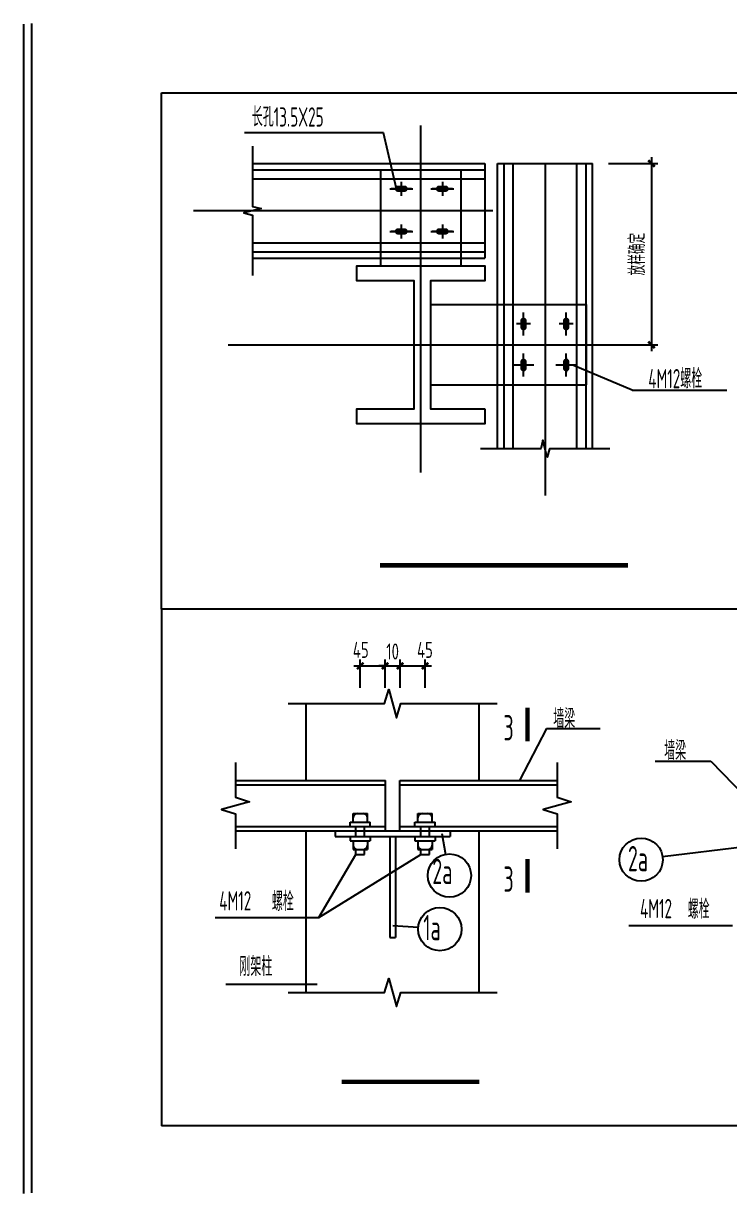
# Model space of a CAD drawing. Extents: x -138012 to 2129925, y -311560 to 0.
# Drawn here: x 1716232 to 1728007, y -182944 to -163443 of the extents above; entities that cross this region are included whole.
import ezdxf

# ---------------------------------------------------------------- set-up
doc = ezdxf.new("R2010")
doc.units = 0
doc.header["$LTSCALE"] = 1000
doc.header["$MEASUREMENT"] = 0
doc.layers.get('0').update_dxf_attribs({"linetype": 'CONTINUOUS'})
doc.layers.get('Defpoints').update_dxf_attribs({"linetype": 'CONTINUOUS'})
for name, color, linetype in [('AXIS', 3, 'CONTINUOUS'), ('BEAM-CON', 4, 'CONTINUOUS'), ('COLU-CON', 2, 'CONTINUOUS'), ('DIM', 3, 'CONTINUOUS'), ('DIM_LEAD', 3, 'CONTINUOUS'), ('DIM_SYMB', 3, 'CONTINUOUS'), ('INTEGRATED', 51, 'CONTINUOUS'), ('TABLE SYMBOLS', 212, 'CONTINUOUS'), ('钢架', 7, 'CONTINUOUS')]:
    doc.layers.add(name, color=color, linetype=linetype)
doc.styles.add('TSSD_Dimension', font='tssdeng.shx', dxfattribs={"width": 0.7, "bigfont": 'hztxt.shx'})
doc.styles.add('TSSD_REIN', font='tssdeng.shx', dxfattribs={"width": 0.7, "bigfont": 'tssdchn.shx'})
doc.dimstyles.new('TSSD_100_100', dxfattribs={"dimtxt": 300, "dimasz": 100, "dimexe": 250, "dimexo": 250, "dimgap": 100, "dimtad": 1, "dimdec": 0, "dimzin": 0, "dimdsep": 46, "dimtxsty": 'TSSD_Dimension', "dimblk": '_TSDBK', "dimcen": 0, "dimclrt": 7, "dimadec": 0, "dimazin": 0, "dimtfac": 1, "dimtdec": 0, "dimtix": 1, "dimtmove": 2, "dimatfit": 3, "dimldrblk": '_TSDBK', "dimfxl": 0, "dimtolj": 1, "dimtzin": 0, "dimarcsym": 0})

# ---------------------------------------------------------------- blocks, each defined once
blk = doc.blocks.new('_ArchTick')
at = {"color": 0, "linetype": 'ByBlock', "const_width": 0.4}
blk.add_lwpolyline([(-0.5, -0.5), (0.5, 0.5)], dxfattribs=at)
blk = doc.blocks.new('*D213')
at = {"layer": 'Defpoints', "color": 0}
for p in [(56174, -67578), (56174, -70407), (57095, -70407)]:
    blk.add_point(p, dxfattribs=at)
at = {"layer": 'DIM', "color": 0, "lineweight": -2}
for p, q in [((57095, -67478), (57095, -70507)), ((56424, -67578), (57195, -67578)), ((56424, -70407), (57195, -70407))]:
    blk.add_line(p, q, dxfattribs=at)
at = {"layer": 'DIM', "color": 0, "lineweight": -2, "xscale": 100, "yscale": 100, "zscale": 100}
for p, rotation in [((57095, -67578), 90), ((57095, -70407), 270)]:
    blk.add_blockref('_ArchTick', p, dxfattribs=dict(at, rotation=rotation))
at = {"layer": 'DIM', "color": 7, "insert": (56870, -68993), "char_height": 250, "attachment_point": 5, "rotation": 90, "style": 'TSSD_REIN'}
blk.add_mtext('\\A1;放样确定', dxfattribs=at)
blk = doc.blocks.new('_TSDBK')
blk.add_line((-1, 0), (0, 0))
at = {"const_width": 0.5}
blk.add_lwpolyline([(-0.7, -0.7), (0.7, 0.7)], dxfattribs=at)
blk = doc.blocks.new('*D242')
at = {"layer": 'Defpoints', "color": 0}
for p in [(52935, -75419), (52547, -76009), (52935, -76009)]:
    blk.add_point(p, dxfattribs=at)
at = {"layer": 'DIM', "color": 0, "lineweight": -2}
for p, q in [((52447, -75419), (53035, -75419)), ((52547, -75759), (52547, -75319)), ((52935, -75759), (52935, -75319))]:
    blk.add_line(p, q, dxfattribs=at)
at = {"layer": 'DIM', "color": 0, "lineweight": -2, "xscale": 100, "yscale": 100, "zscale": 100, "rotation": 180}
blk.add_blockref('_ArchTick', (52547, -75419), dxfattribs=at)
at = {"layer": 'DIM', "color": 0, "lineweight": -2, "xscale": 100, "yscale": 100, "zscale": 100}
blk.add_blockref('_ArchTick', (52935, -75419), dxfattribs=at)
at = {"layer": 'DIM', "color": 7, "insert": (52555, -75169), "char_height": 250, "attachment_point": 5, "style": 'TSSD_REIN'}
blk.add_mtext('\\A1;45', dxfattribs=at)
blk = doc.blocks.new('*D243')
at = {"layer": 'Defpoints', "color": 0}
for p in [(53169, -75419), (52935, -76009), (53169, -76009)]:
    blk.add_point(p, dxfattribs=at)
at = {"layer": 'DIM', "color": 0, "lineweight": -2}
for p, q in [((52935, -75419), (52835, -75419)), ((52935, -75759), (52935, -75319)), ((52935, -75419), (53169, -75419)), ((53169, -75759), (53169, -75319)), ((53169, -75419), (53269, -75419))]:
    blk.add_line(p, q, dxfattribs=at)
at = {"layer": 'DIM', "color": 0, "lineweight": -2, "xscale": 100, "yscale": 100, "zscale": 100}
blk.add_blockref('_ArchTick', (52935, -75419), dxfattribs=at)
at = {"layer": 'DIM', "color": 0, "lineweight": -2, "xscale": 100, "yscale": 100, "zscale": 100, "rotation": 180}
blk.add_blockref('_ArchTick', (53169, -75419), dxfattribs=at)
at = {"layer": 'DIM', "color": 7, "insert": (53052, -75194), "char_height": 250, "attachment_point": 5, "style": 'TSSD_REIN'}
blk.add_mtext('\\A1;10', dxfattribs=at)
blk = doc.blocks.new('*D244')
at = {"layer": 'Defpoints', "color": 0}
for p in [(53559, -75419), (53169, -76009), (53559, -76009)]:
    blk.add_point(p, dxfattribs=at)
at = {"layer": 'DIM', "color": 0, "lineweight": -2}
for p, q in [((53069, -75419), (53659, -75419)), ((53169, -75759), (53169, -75319)), ((53559, -75759), (53559, -75319))]:
    blk.add_line(p, q, dxfattribs=at)
at = {"layer": 'DIM', "color": 0, "lineweight": -2, "xscale": 100, "yscale": 100, "zscale": 100, "rotation": 180}
blk.add_blockref('_ArchTick', (53169, -75419), dxfattribs=at)
at = {"layer": 'DIM', "color": 0, "lineweight": -2, "xscale": 100, "yscale": 100, "zscale": 100}
blk.add_blockref('_ArchTick', (53559, -75419), dxfattribs=at)
at = {"layer": 'DIM', "color": 7, "insert": (53557, -75169), "char_height": 250, "attachment_point": 5, "style": 'TSSD_REIN'}
blk.add_mtext('\\A1;45', dxfattribs=at)
blk = doc.blocks.new('645634564564')
at = {"layer": '钢架'}
for p, q in [((300048.1, 274037.2), (300048, 262014.1)), ((300131.2, 274045.5), (300131.1, 262022.4))]:
    blk.add_line(p, q, dxfattribs=at)
blk = doc.blocks.new('534534543534545')
at = {"layer": 'AXIS', "color": 8}
for p, q in [((53494.5, -72399.2), (53494.5, -66983.4)), ((55433.1, -67578.1), (55433.1, -72757.6)), ((54616.9, -68316.4), (49942.7, -68316.4)), ((50482, -70407.2), (56553.1, -70407.2))]:
    blk.add_line(p, q, dxfattribs=at)
at = {"layer": 'AXIS'}
for p, q in [((53187.5, -67861.8), (53187.5, -68081.8)), ((53828.5, -67861.8), (53828.5, -68081.8)), ((53007.5, -67971.8), (53367.5, -67971.8)), ((53347.5, -67971.8), (53027.5, -67971.8)), ((53648.5, -67971.8), (54008.5, -67971.8)), ((53988.5, -67971.8), (53668.5, -67971.8)), ((53007.5, -68637.9), (53367.5, -68637.9)), ((53347.5, -68637.9), (53027.5, -68637.9)), ((53187.5, -68527.9), (53187.5, -68747.9)), ((53648.5, -68637.9), (54008.5, -68637.9)), ((53988.5, -68637.9), (53668.5, -68637.9)), ((53828.5, -68527.9), (53828.5, -68747.9)), ((55096.7, -70262.7), (55096.7, -69902.7)), ((55096.7, -70242.7), (55096.7, -69922.7)), ((55762.9, -70262.7), (55762.9, -69902.7)), ((55762.9, -70242.7), (55762.9, -69922.7)), ((55206.7, -70082.7), (54986.7, -70082.7)), ((55872.9, -70082.7), (55652.9, -70082.7)), ((55096.7, -70903.6), (55096.7, -70543.6)), ((55762.9, -70903.6), (55762.9, -70543.6)), ((55256.7, -70723.6), (54936.7, -70723.6)), ((55922.9, -70723.6), (55602.9, -70723.6))]:
    blk.add_line(p, q, dxfattribs=at)
at = {"layer": 'BEAM-CON'}
for p, q in [((50864.5, -67575.5), (54493.9, -67575.5)), ((54692.2, -67578.1), (56174, -67578.1)), ((54692.2, -72029), (54692.2, -67578.1)), ((54935.8, -72029), (54935.8, -67578.1)), ((55930.5, -72029), (55930.5, -67578.1)), ((56174, -72029), (56174, -67578.1)), ((50864.5, -67819.1), (54493.9, -67819.1)), ((50864.5, -68813.7), (54493.9, -68813.7)), ((50864.5, -69057.3), (54493.9, -69057.3)), ((50598.7, -77205.5), (52940.3, -77205.5)), ((52940.3, -77993), (52940.3, -77205.5)), ((53165.3, -77205.5), (55622.1, -77205.5)), ((53165.3, -77993), (53165.3, -77205.5)), ((50598.7, -77273), (52940.3, -77273)), ((53165.3, -77273), (55622.1, -77273)), ((50598.7, -77925.5), (52940.3, -77925.5)), ((53165.3, -77925.5), (55622.1, -77925.5)), ((50598.7, -77993), (55622.1, -77993))]:
    blk.add_line(p, q, dxfattribs=at)
at = {"layer": 'BEAM-CON', "color": 7}
blk.add_line((54493.9, -67575.5), (54493.9, -69057.3), dxfattribs=at)
at = {"layer": 'COLU-CON'}
for p, q in [((51702.8, -77205.5), (51702.8, -76008.5)), ((54402.8, -77205.5), (54402.8, -76008.5)), ((51702.8, -80517.2), (51702.8, -77993)), ((54402.8, -80517.2), (54402.8, -77993))]:
    blk.add_line(p, q, dxfattribs=at)
blk.add_lwpolyline([(54499.8, -71411.9), (53646.8, -71411.9), (53646.8, -69402.4), (54499.8, -69402.4), (54499.8, -69179.1), (52489.2, -69179.1), (52489.2, -69402.4), (53382.8, -69402.4), (53382.8, -71411.9), (52489.2, -71411.9), (52489.2, -71635.2), (54499.8, -71635.2)], close=True, dxfattribs=at)
at = {"layer": 'DIM_SYMB', "const_width": 70}
for points in [[(52856.8, -73849.2), (56729.1, -73849.2)], [(52255.2, -81910.7), (54407.3, -81910.7)]]:
    blk.add_lwpolyline(points, dxfattribs=at)
at = {"layer": 'INTEGRATED', "color": 2, "ltscale": 0.1}
for p, q in [((50864.5, -67677), (54493.9, -67677)), ((54793.7, -72029), (54793.7, -67578.1)), ((56072.5, -72029), (56072.5, -67578.1)), ((50864.5, -68955.8), (54493.9, -68955.8))]:
    blk.add_line(p, q, dxfattribs=at)
at = {"layer": 'INTEGRATED', "ltscale": 0.1}
for p, q in [((52867.7, -69057.3), (52867.7, -67677)), ((54121.3, -69057.3), (54121.3, -67677)), ((54692.2, -69780.4), (56072.5, -69780.4)), ((54692.2, -71033.9), (56072.5, -71033.9))]:
    blk.add_line(p, q, dxfattribs=at)
at = {"layer": 'INTEGRATED'}
for p, q in [((52867.7, -69179.1), (52867.7, -69057.3)), ((54121.3, -69179.1), (54121.3, -69057.3)), ((53646.8, -69780.4), (54692.2, -69780.4)), ((55762.9, -70613.6), (55762.9, -70833.6)), ((55206.7, -70723.6), (54986.7, -70723.6)), ((53646.8, -71033.9), (54692.2, -71033.9)), ((52434, -77858), (52434, -77723)), ((52434, -77723), (52659, -77723)), ((52659, -77858), (52659, -77723)), ((53446.5, -77723), (53671.5, -77723)), ((53446.5, -77858), (53446.5, -77723)), ((53671.5, -77858), (53671.5, -77723)), ((52389, -77858), (52704, -77858)), ((52389, -77925.5), (52389, -77858)), ((52479, -78083), (52479, -77925.5)), ((52614, -78083), (52614, -77925.5)), ((52704, -77925.5), (52704, -77858)), ((53401.5, -77925.5), (53401.5, -77858)), ((53401.5, -77858), (53716.5, -77858)), ((53491.5, -78083), (53491.5, -77925.5)), ((53626.5, -78083), (53626.5, -77925.5)), ((53716.5, -77925.5), (53716.5, -77858)), ((52152.8, -77993), (52152.8, -78083)), ((52152.8, -78083), (53952.8, -78083)), ((52389, -78083), (52389, -78150.5)), ((52389, -78150.5), (52704, -78150.5)), ((52434, -78150.5), (52434, -78285.5)), ((52659, -78150.5), (52659, -78285.5)), ((52704, -78083), (52704, -78150.5)), ((53007.8, -78083), (53007.8, -79658)), ((53097.8, -78083), (53097.8, -79658)), ((53401.5, -78083), (53401.5, -78150.5)), ((53401.5, -78150.5), (53716.5, -78150.5)), ((53446.5, -78150.5), (53446.5, -78285.5)), ((53671.5, -78150.5), (53671.5, -78285.5)), ((53716.5, -78083), (53716.5, -78150.5)), ((53952.8, -77993), (53952.8, -78083)), ((52434, -78285.5), (52659, -78285.5)), ((52479, -78363.6), (52479, -78285.5)), ((52614, -78363.6), (52614, -78285.5)), ((53446.5, -78285.5), (53671.5, -78285.5)), ((52479, -78363.6), (52614, -78363.6)), ((53007.8, -79658), (53097.8, -79658))]:
    blk.add_line(p, q, dxfattribs=at)
at = {"layer": 'INTEGRATED', "color": 7}
blk.add_line((56072.5, -69780.4), (56072.5, -71033.9), dxfattribs=at)
at = {"layer": 'INTEGRATED', "color": 15}
for p, q in [((53491.5, -78363.6), (53491.5, -78285.5)), ((53626.5, -78363.6), (53626.5, -78285.5)), ((53491.5, -78363.6), (53626.5, -78363.6))]:
    blk.add_line(p, q, dxfattribs=at)
at = {"layer": 'INTEGRATED', "const_width": 50}
for points in [[(53137.5, -67946.8), (53237.5, -67946.8, -1), (53237.5, -67996.8), (53137.5, -67996.8, -1)], [(53778.5, -67946.8), (53878.5, -67946.8, -1), (53878.5, -67996.8), (53778.5, -67996.8, -1)], [(53137.5, -68612.9), (53237.5, -68612.9, -1), (53237.5, -68662.9), (53137.5, -68662.9, -1)], [(53778.5, -68612.9), (53878.5, -68612.9, -1), (53878.5, -68662.9), (53778.5, -68662.9, -1)], [(55121.7, -70032.7), (55121.7, -70132.7, -1), (55071.7, -70132.7), (55071.7, -70032.7, -1)], [(55787.9, -70032.7), (55787.9, -70132.7, -1), (55737.9, -70132.7), (55737.9, -70032.7, -1)], [(55121.7, -70673.6), (55121.7, -70773.6, -1), (55071.7, -70773.6), (55071.7, -70673.6, -1)], [(55787.9, -70673.6), (55787.9, -70773.6, -1), (55737.9, -70773.6), (55737.9, -70673.6, -1)]]:
    blk.add_lwpolyline(points, format="xyb", close=True, dxfattribs=at)
at = {"layer": 'INTEGRATED'}
for centre, start, end in [((52501.5, -77790.5), 90, 180), ((52591.5, -77790.5), 0, 90), ((53514, -77790.5), 90, 180), ((53604, -77790.5), 0, 90), ((52501.5, -78218), 180, 270), ((52591.5, -78218), 270, 0), ((53514, -78218), 180, 270), ((53604, -78218), 270, 0)]:
    blk.add_arc(centre, 67.5, start, end, dxfattribs=at)
at = {"layer": 'TABLE SYMBOLS'}
for p, q in [((49444.6, -74534.4), (49444.6, -66473)), ((49444.6, -66473), (78392.1, -66473)), ((52910.4, -67102), (50738.4, -67102)), ((53112.5, -67971.8), (52910.4, -67102)), ((56790.6, -71115.7), (55865.5, -70723.6)), ((56790.6, -71115.7), (58271.5, -71115.7)), ((78392.1, -74534.4), (49444.6, -74534.4)), ((49444.6, -74534.4), (49444.6, -82595.9)), ((55454.8, -76398.7), (55033.9, -77205.5)), ((55454.8, -76398.7), (56292.8, -76398.7)), ((57151.3, -76907.4), (58020.6, -76907.4)), ((58020.6, -76907.4), (58552.3, -77453.9)), ((53818.1, -78034.9), (53878.9, -78363)), ((58552.3, -78241.4), (57267.2, -78401.7)), ((51898.1, -79347.7), (53491.5, -78363.6)), ((51898.1, -79347.7), (52479, -78363.6)), ((50279.6, -79347.7), (51898.1, -79347.7)), ((53452.8, -79504.1), (53056.3, -79477.1)), ((56739.1, -79468.6), (58357.5, -79468.6)), ((50447.2, -80386.9), (51871.6, -80386.9)), ((72689.8, -82595.9), (49444.6, -82595.9))]:
    blk.add_line(p, q, dxfattribs=at)
for points in [[(50864.5, -67305.5), (50864.5, -68248.9), (50999.5, -68282.5), (50729.5, -68350.2), (50864.5, -68383.9), (50864.5, -69327.3)], [(56444, -72029), (55500.6, -72029), (55467, -72164), (55399.3, -71894), (55365.6, -72029), (54422.2, -72029)], [(51422.8, -76008.5), (52922.8, -76008.5), (52992.8, -75788.5), (53112.8, -76228.5), (53182.8, -76008.5), (54682.8, -76008.5)], [(50598.7, -76925.5), (50598.7, -77469.2), (50818.7, -77539.2), (50378.7, -77659.2), (50598.7, -77729.2), (50598.7, -78273)], [(55622.1, -76925.5), (55622.1, -77469.2), (55842.1, -77539.2), (55402.1, -77659.2), (55622.1, -77729.2), (55622.1, -78273)], [(51422.8, -80517.2), (52922.8, -80517.2), (52992.8, -80297.2), (53112.8, -80737.2), (53182.8, -80517.2), (54682.8, -80517.2)]]:
    blk.add_lwpolyline(points, dxfattribs=at)
at = {"layer": 'TABLE SYMBOLS', "const_width": 67.5}
for points in [[(55160, -76070.1), (55160, -76594.1)], [(55160, -78433.2), (55160, -78957.2)]]:
    blk.add_lwpolyline(points, dxfattribs=at)
at = {"layer": 'TABLE SYMBOLS'}
for centre in [(56932.3, -78443.5), (53939.7, -78691.2), (53789.5, -79527)]:
    blk.add_circle(centre, 337.5, dxfattribs=at)
at = {"layer": 'TABLE SYMBOLS', "style": 'TSSD_REIN', "width": 0.6}
for s, height, p in [('长孔13.5X25', 300, (50853.4, -67002)), ('4M12螺栓', 300, (57044.8, -71086.3)), ('墙梁', 300, (55561, -76391.9)), ('3', 393.8, (54783.6, -76581.4)), ('墙梁', 300, (57293.8, -76890)), ('2a', 393.75, (56727, -78623.6)), ('2a', 393.75, (53672.8, -78824.2)), ('3', 393.8, (54783.6, -78944.5)), ('4M12', 300, (50345.2, -79235.9)), ('螺栓', 300, (51166.9, -79244.7)), ('4M12', 300, (56915.6, -79356.8)), ('螺栓', 300, (57661.1, -79365.6)), ('1a', 393.75, (53530.9, -79701.2)), ('刚架柱', 300, (50659.8, -80261.3))]:
    blk.add_text(s, height=height, dxfattribs=at).set_placement(p)
at = {"layer": 'DIM'}
dim = blk.add_linear_dim(base=(57095, -70407.2), p1=(56174, -67578.1), p2=(56174, -70407.2), angle=90, text='放样确定', dimstyle='TSSD_100_100', dxfattribs=at)
dim.commit()
dim.dimension.update_dxf_attribs({"geometry": '*D213', "text_midpoint": (56870, -68992.6)})
for base, p1, p2, picture, middle in [((52934.6, -75419), (52546.5, -76008.5), (52934.6, -76008.5), '*D242', (52555.1, -75169)), ((53559, -75419), (53168.8, -76008.5), (53559, -76008.5), '*D244', (53556.5, -75169))]:
    dim = blk.add_linear_dim(base=base, p1=p1, p2=p2, text='45', dimstyle='TSSD_100_100', dxfattribs=at)
    dim.commit()
    dim.dimension.update_dxf_attribs({"geometry": picture, "text_midpoint": middle, "dimtype": 128})
dim = blk.add_linear_dim(base=(53168.8, -75419), p1=(52934.6, -76008.5), p2=(53168.8, -76008.5), text='10', dimstyle='TSSD_100_100', dxfattribs=at)
dim.commit()
dim.dimension.update_dxf_attribs({"geometry": '*D243', "text_midpoint": (53051.7, -75194)})

msp = doc.modelspace()

# ---------------------------------------------------------------- block references
at = {"layer": 'DIM_LEAD', "xscale": 1.620810000225902, "yscale": 1.620810000225902, "zscale": 1.620810000225902}
msp.add_blockref('645634564564', (1229910.91, -607618.764), dxfattribs=at)
at = {"layer": 'TABLE SYMBOLS', "xscale": 1.06773360009538, "yscale": 1.06773360009538, "zscale": 1.06773360009538}
msp.add_blockref('534534543534545', (1665742.426, -93622.33), dxfattribs=at)

doc.saveas('drawing.dxf')
